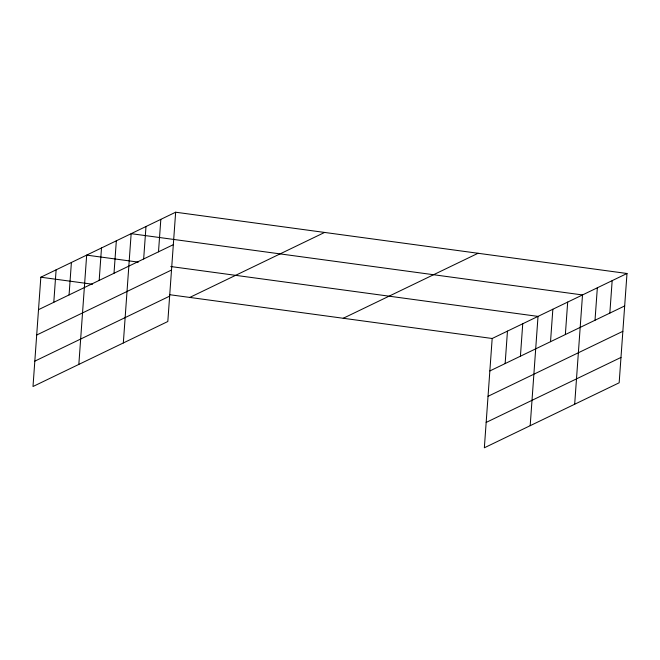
<?xml version="1.0" encoding="UTF-8"?>
<svg xmlns="http://www.w3.org/2000/svg" width="660" height="660" viewBox="0 0 660 660"><rect width="100%" height="100%" fill="white"/><g stroke="black" fill="none" stroke-linecap="round" stroke-linejoin="round"><path stroke-width="0.99" d="M175.651 212.215L40.837 277.208L33 386.504L167.821 321.511L175.651 212.215L627 273.496L619.163 382.792L484.349 447.785L492.178 338.489L627 273.496M53.79 302.305L56.116 269.841M69.069 294.938L71.395 262.482M78.837 364.402L86.674 255.115L138.344 262.127M99.173 280.417L101.5 247.962M114.007 273.273L116.333 240.817M123.329 342.961L131.158 233.665L582.508 294.946L574.678 404.242M143.665 258.967L145.992 226.512M158.499 251.823L160.825 219.367M505.139 363.577L507.466 331.122M520.418 356.218L522.745 323.755M530.186 425.683L538.024 316.396L170.767 266.533M550.522 341.698L552.849 309.243M565.356 334.554L567.683 302.09M595.015 320.248L597.341 287.793M609.84 313.104L612.166 280.649M38.511 309.664L173.324 244.67M36.688 335.024L171.509 270.031M34.815 361.144L169.636 296.15M189.783 297.429L324.596 232.435M343.241 318.268L478.055 253.275M489.852 370.945L624.673 305.951M488.037 396.305L622.858 331.312M486.164 422.425L620.986 357.431M40.837 277.208L92.507 284.229M169.513 294.682L492.178 338.489"/></g></svg>
